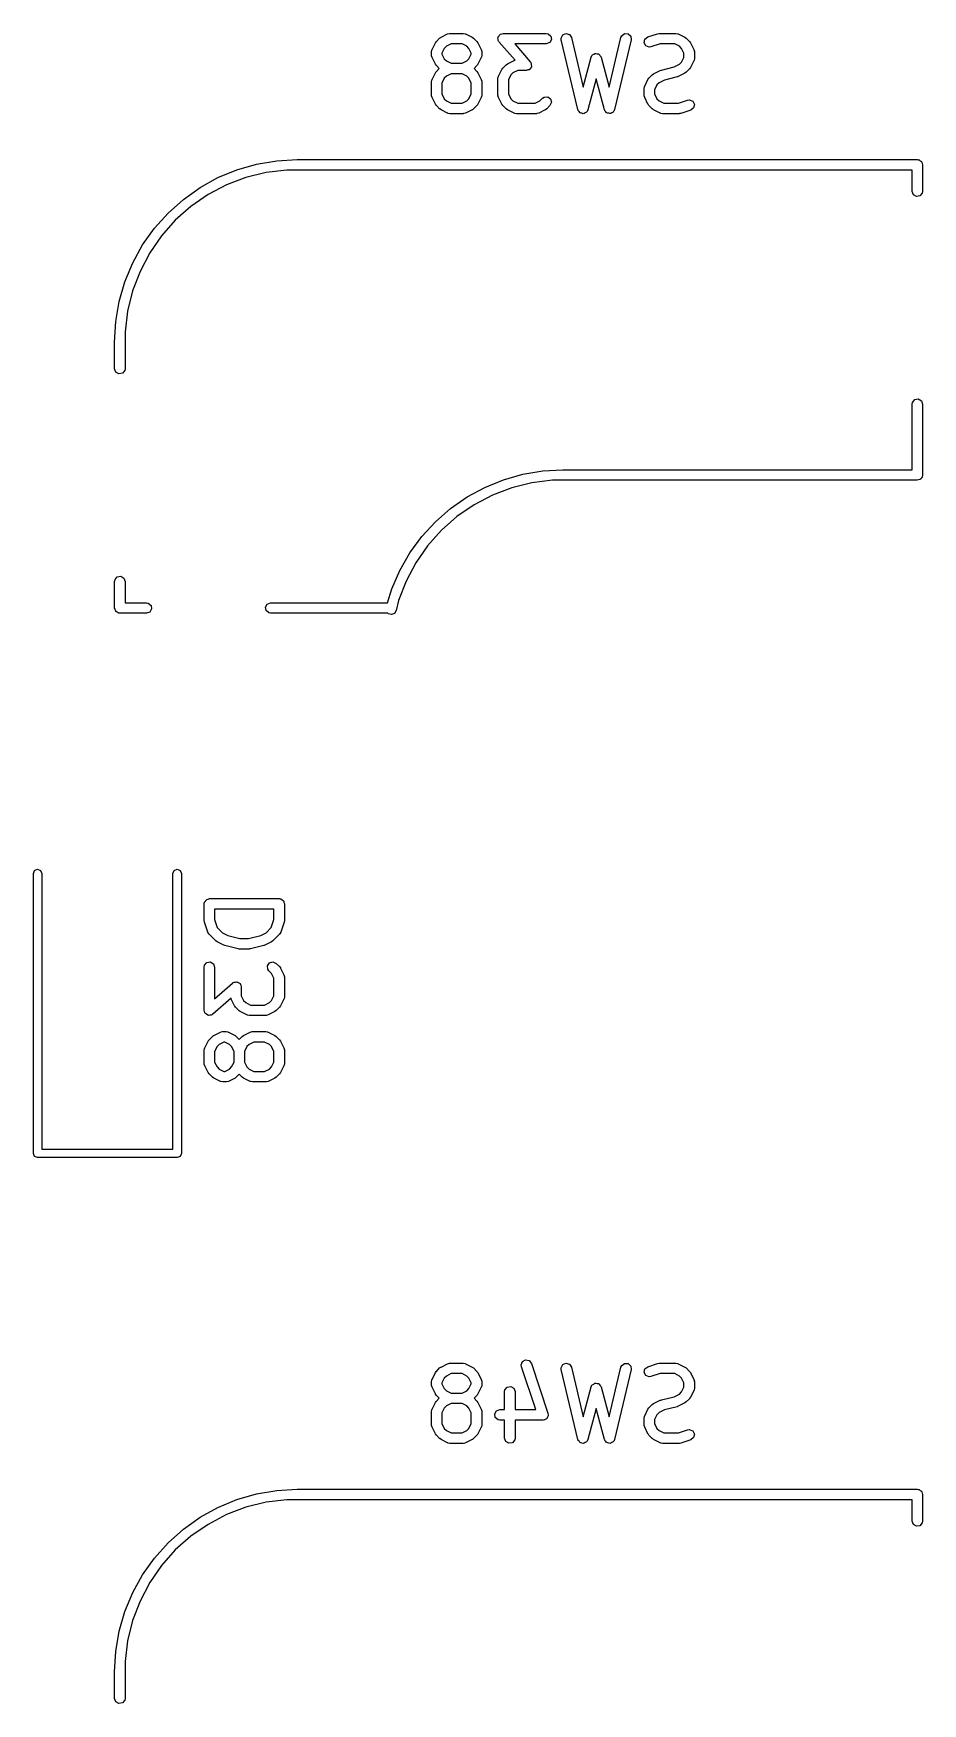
# Model space of a CAD drawing. Extents: x 32 to 254, y -135 to -26.
# Drawn here: x 184.1 to 196.84, y -106.73 to -82.81 of the extents above; entities that cross this region are included whole.
import ezdxf

# ---------------------------------------------------------------- set-up
doc = ezdxf.new("R2010")
doc.units = 0
doc.layers.add('BLACK', color=7, linetype='CONTINUOUS')

msp = doc.modelspace()

# ---------------------------------------------------------------- linework, layer by layer
at = {"layer": 'BLACK', "linetype": 'CONTINUOUS'}
for p, q in [((189.811, -83.0396), (189.859, -82.9443)), ((189.859, -82.9443), (189.872, -82.9263)), ((189.872, -82.9263), (189.873, -82.9248)), ((189.873, -82.9248), (189.92, -82.8772)), ((189.92, -82.8772), (189.939, -82.8643)), ((189.939, -82.8643), (189.94, -82.8632)), ((189.94, -82.8632), (190.035, -82.8155)), ((189.987, -83.0223), (189.953, -83.0908)), ((190.018, -82.9919), (189.987, -83.0223)), ((190.086, -82.9576), (190.018, -82.9919)), ((190.035, -82.8155), (190.06, -82.8081)), ((190.06, -82.8081), (190.064, -82.8092)), ((190.064, -82.8092), (190.068, -82.8076)), ((190.068, -82.8076), (190.259, -82.8076)), ((190.241, -82.9576), (190.086, -82.9576)), ((190.31, -82.9919), (190.241, -82.9576)), ((190.259, -82.8076), (190.285, -82.8121)), ((190.285, -82.8121), (190.288, -82.815)), ((190.288, -82.815), (190.292, -82.8155)), ((190.292, -82.8155), (190.388, -82.8632)), ((190.34, -83.0223), (190.31, -82.9919)), ((190.374, -83.0908), (190.34, -83.0223)), ((190.388, -82.8632), (190.406, -82.8765)), ((190.406, -82.8765), (190.407, -82.8772)), ((190.407, -82.8772), (190.455, -82.9248)), ((190.455, -82.9248), (190.468, -82.9432)), ((190.468, -82.9432), (190.469, -82.9443)), ((190.469, -82.9443), (190.516, -83.0396)), ((190.756, -82.8696), (190.759, -82.8644)), ((190.76, -82.8895), (190.756, -82.8696)), ((190.759, -82.8584), (190.772, -82.8427)), ((190.759, -82.8644), (190.759, -82.8584)), ((190.76, -82.9097), (190.76, -82.8895)), ((190.765, -82.9171), (190.76, -82.9097)), ((190.765, -82.9201), (190.765, -82.9171)), ((190.768, -82.9224), (190.765, -82.9201)), ((190.774, -82.932), (190.768, -82.9224)), ((190.772, -82.8427), (190.782, -82.8252)), ((191.002, -83.1922), (190.774, -82.932)), ((190.782, -82.8252), (190.788, -82.8231)), ((190.788, -82.8231), (190.792, -82.8185)), ((190.792, -82.8185), (190.811, -82.8145)), ((190.811, -82.8145), (190.83, -82.8076)), ((190.83, -82.8076), (191.449, -82.8076)), ((191.449, -82.9576), (190.996, -82.9576)), ((190.996, -82.9576), (191.22, -83.2142)), ((191.449, -82.8076), (191.475, -82.8121)), ((191.498, -82.9401), (191.449, -82.9576)), ((191.475, -82.8121), (191.514, -82.8451)), ((191.523, -82.8956), (191.498, -82.9401)), ((191.514, -82.8451), (191.523, -82.8956)), ((191.661, -82.874), (191.684, -82.8281)), ((191.662, -82.9), (191.661, -82.874)), ((191.9, -83.9), (191.662, -82.9)), ((191.684, -82.8281), (191.731, -82.8077)), ((191.731, -82.8077), (191.78, -82.8224)), ((191.78, -82.8224), (191.808, -82.8652)), ((191.808, -82.8652), (191.977, -83.5761)), ((192.35, -83.5761), (192.519, -82.8652)), ((192.665, -82.9), (192.427, -83.9)), ((192.519, -82.8652), (192.53, -82.8413)), ((192.53, -82.8413), (192.571, -82.8107)), ((192.571, -82.8107), (192.622, -82.8138)), ((192.622, -82.8138), (192.659, -82.849)), ((192.659, -82.849), (192.665, -82.9)), ((192.851, -82.9412), (192.862, -82.891)), ((192.876, -82.9864), (192.851, -82.9412)), ((192.862, -82.891), (192.902, -82.8591)), ((192.924, -83.0052), (192.876, -82.9864)), ((192.902, -82.8591), (193.045, -82.8115)), ((192.949, -83.0014), (192.924, -83.0052)), ((193.081, -82.9576), (192.949, -83.0014)), ((193.045, -82.8115), (193.067, -82.8082)), ((193.067, -82.8082), (193.068, -82.8076)), ((193.068, -82.8076), (193.307, -82.8076)), ((193.289, -82.9576), (193.081, -82.9576)), ((193.357, -82.9919), (193.289, -82.9576)), ((193.307, -82.8076), (193.332, -82.8121)), ((193.332, -82.8121), (193.336, -82.815)), ((193.336, -82.815), (193.34, -82.8155)), ((193.34, -82.8155), (193.435, -82.8632)), ((193.388, -83.0223), (193.357, -82.9919)), ((193.422, -83.0908), (193.388, -83.0223)), ((193.435, -82.8632), (193.453, -82.8765)), ((193.453, -82.8765), (193.455, -82.8772)), ((193.455, -82.8772), (193.502, -82.9248)), ((193.502, -82.9248), (193.515, -82.9432)), ((193.515, -82.9432), (193.516, -82.9443)), ((193.516, -82.9443), (193.564, -83.0396)), ((189.803, -83.0731), (189.807, -83.0474)), ((189.803, -83.1207), (189.803, -83.0731)), ((189.805, -83.1249), (189.803, -83.1207)), ((189.803, -83.1293), (189.805, -83.1249)), ((189.811, -83.1543), (189.803, -83.1293)), ((189.807, -83.0474), (189.81, -83.044)), ((189.81, -83.044), (189.811, -83.0396)), ((189.859, -83.2495), (189.811, -83.1543)), ((189.86, -83.2506), (189.859, -83.2495)), ((189.873, -83.269), (189.86, -83.2506)), ((189.953, -83.0908), (189.953, -83.103)), ((189.953, -83.103), (189.987, -83.1715)), ((189.987, -83.1715), (190.018, -83.2019)), ((190.018, -83.2019), (190.086, -83.2362)), ((190.086, -83.2362), (190.241, -83.2362)), ((190.241, -83.2362), (190.31, -83.2019)), ((190.31, -83.2019), (190.34, -83.1715)), ((190.34, -83.1715), (190.374, -83.103)), ((190.374, -83.103), (190.374, -83.0908)), ((190.469, -83.2495), (190.456, -83.2675)), ((190.516, -83.1543), (190.469, -83.2495)), ((190.516, -83.0396), (190.524, -83.0645)), ((190.517, -83.1498), (190.516, -83.1543)), ((190.52, -83.1464), (190.517, -83.1498)), ((190.524, -83.1207), (190.52, -83.1464)), ((190.524, -83.0645), (190.523, -83.0689)), ((190.523, -83.0689), (190.524, -83.0731)), ((190.524, -83.0731), (190.524, -83.1207)), ((190.825, -83.3058), (190.873, -83.2582)), ((190.873, -83.2582), (190.891, -83.2453)), ((190.891, -83.2453), (190.892, -83.2441)), ((190.892, -83.2441), (190.987, -83.1965)), ((190.987, -83.1965), (191.002, -83.1922)), ((191.22, -83.2142), (191.226, -83.2238)), ((191.226, -83.2238), (191.229, -83.2261)), ((191.229, -83.2261), (191.229, -83.2291)), ((191.229, -83.2291), (191.234, -83.2365)), ((191.234, -83.2365), (191.234, -83.2567)), ((191.234, -83.2567), (191.238, -83.2766)), ((191.977, -83.5761), (192.091, -83.149)), ((192.091, -83.149), (192.102, -83.1254)), ((192.102, -83.1254), (192.108, -83.1214)), ((192.108, -83.1214), (192.111, -83.1152)), ((192.111, -83.1152), (192.128, -83.1071)), ((192.128, -83.1071), (192.144, -83.0959)), ((192.144, -83.0959), (192.151, -83.0965)), ((192.151, -83.0965), (192.157, -83.0936)), ((192.157, -83.0936), (192.176, -83.0987)), ((192.176, -83.0987), (192.195, -83.1003)), ((192.195, -83.1003), (192.2, -83.1052)), ((192.2, -83.1052), (192.207, -83.1069)), ((192.207, -83.1069), (192.218, -83.1228)), ((192.218, -83.1228), (192.232, -83.1366)), ((192.232, -83.1366), (192.232, -83.1434)), ((192.232, -83.1434), (192.236, -83.149)), ((192.236, -83.149), (192.35, -83.5761)), ((193.28, -83.288), (193.357, -83.2496)), ((193.357, -83.2496), (193.388, -83.2191)), ((193.388, -83.2191), (193.422, -83.1506)), ((193.422, -83.1506), (193.422, -83.0908)), ((193.564, -83.2019), (193.516, -83.2971)), ((193.564, -83.0396), (193.572, -83.0645)), ((193.565, -83.1974), (193.564, -83.2019)), ((193.567, -83.194), (193.565, -83.1974)), ((193.572, -83.1683), (193.567, -83.194)), ((193.572, -83.0645), (193.57, -83.0689)), ((193.57, -83.0689), (193.572, -83.0731)), ((193.572, -83.0731), (193.572, -83.1683)), ((189.803, -83.5017), (189.807, -83.476)), ((189.803, -83.6921), (189.803, -83.5017)), ((189.807, -83.476), (189.81, -83.4726)), ((189.81, -83.4726), (189.811, -83.4681)), ((189.811, -83.4681), (189.859, -83.3729)), ((189.859, -83.3729), (189.872, -83.3549)), ((189.872, -83.3549), (189.873, -83.3534)), ((189.915, -83.3112), (189.873, -83.269)), ((189.873, -83.3534), (189.915, -83.3112)), ((189.987, -83.4509), (189.953, -83.5194)), ((190.018, -83.4204), (189.987, -83.4509)), ((190.086, -83.3862), (190.018, -83.4204)), ((190.241, -83.3862), (190.086, -83.3862)), ((190.31, -83.4204), (190.241, -83.3862)), ((190.34, -83.4509), (190.31, -83.4204)), ((190.374, -83.5194), (190.34, -83.4509)), ((190.455, -83.269), (190.413, -83.3112)), ((190.413, -83.3112), (190.455, -83.3534)), ((190.456, -83.2675), (190.455, -83.269)), ((190.455, -83.3534), (190.468, -83.3718)), ((190.468, -83.3718), (190.469, -83.3729)), ((190.469, -83.3729), (190.516, -83.4681)), ((190.516, -83.4681), (190.524, -83.4931)), ((190.524, -83.4931), (190.523, -83.4975)), ((190.523, -83.4975), (190.524, -83.5017)), ((190.524, -83.5017), (190.524, -83.6921)), ((190.755, -83.454), (190.76, -83.4284)), ((190.755, -83.6921), (190.755, -83.454)), ((190.76, -83.4284), (190.763, -83.425)), ((190.763, -83.4205), (190.811, -83.3253)), ((190.763, -83.425), (190.763, -83.4205)), ((190.811, -83.3253), (190.824, -83.3073)), ((190.824, -83.3073), (190.825, -83.3058)), ((190.94, -83.4032), (190.905, -83.4718)), ((190.905, -83.4718), (190.905, -83.6744)), ((190.97, -83.3728), (190.94, -83.4032)), ((191.039, -83.3386), (190.97, -83.3728)), ((191.164, -83.3386), (191.039, -83.3386)), ((191.183, -83.3317), (191.164, -83.3386)), ((191.203, -83.3277), (191.183, -83.3317)), ((191.206, -83.3231), (191.203, -83.3277)), ((191.212, -83.321), (191.206, -83.3231)), ((191.222, -83.3035), (191.212, -83.321)), ((191.235, -83.2878), (191.222, -83.3035)), ((191.238, -83.2766), (191.235, -83.2818)), ((191.235, -83.2818), (191.235, -83.2878)), ((192.164, -83.4594), (192.046, -83.9019)), ((192.282, -83.9019), (192.164, -83.4594)), ((192.859, -83.5634), (192.906, -83.4681)), ((192.906, -83.4681), (192.919, -83.4501)), ((192.919, -83.4501), (192.92, -83.4486)), ((192.92, -83.4486), (192.968, -83.401)), ((192.968, -83.401), (192.986, -83.3882)), ((192.986, -83.3882), (192.987, -83.387)), ((192.987, -83.387), (193.083, -83.3393)), ((193.142, -83.4772), (193.065, -83.5157)), ((193.083, -83.3393), (193.095, -83.3357)), ((193.095, -83.3357), (193.098, -83.3337)), ((193.098, -83.3337), (193.28, -83.288)), ((193.325, -83.4316), (193.142, -83.4772)), ((193.328, -83.4296), (193.325, -83.4316)), ((193.34, -83.4259), (193.328, -83.4296)), ((193.435, -83.3783), (193.34, -83.4259)), ((193.436, -83.3771), (193.435, -83.3783)), ((193.455, -83.3642), (193.436, -83.3771)), ((193.502, -83.3166), (193.455, -83.3642)), ((193.503, -83.3151), (193.502, -83.3166)), ((193.516, -83.2971), (193.503, -83.3151)), ((189.805, -83.6964), (189.803, -83.6921)), ((189.803, -83.7007), (189.805, -83.6964)), ((189.811, -83.7257), (189.803, -83.7007)), ((189.859, -83.8209), (189.811, -83.7257)), ((189.953, -83.5194), (189.953, -83.6744)), ((189.953, -83.6744), (189.987, -83.743)), ((189.987, -83.743), (190.018, -83.7734)), ((190.31, -83.7734), (190.34, -83.743)), ((190.34, -83.743), (190.374, -83.6744)), ((190.374, -83.6744), (190.374, -83.5194)), ((190.516, -83.7257), (190.469, -83.8209)), ((190.517, -83.7212), (190.516, -83.7257)), ((190.52, -83.7178), (190.517, -83.7212)), ((190.524, -83.6921), (190.52, -83.7178)), ((190.757, -83.6964), (190.755, -83.6921)), ((190.756, -83.7007), (190.757, -83.6964)), ((190.763, -83.7257), (190.756, -83.7007)), ((190.811, -83.8209), (190.763, -83.7257)), ((190.905, -83.6744), (190.94, -83.743)), ((190.94, -83.743), (190.97, -83.7734)), ((191.357, -83.7734), (191.396, -83.7343)), ((191.396, -83.7343), (191.418, -83.7194)), ((191.418, -83.7194), (191.469, -83.7149)), ((191.469, -83.7149), (191.511, -83.7444)), ((191.511, -83.7444), (191.524, -83.7939)), ((192.851, -83.5969), (192.855, -83.5713)), ((192.851, -83.6921), (192.851, -83.5969)), ((192.852, -83.6964), (192.851, -83.6921)), ((192.851, -83.7007), (192.852, -83.6964)), ((192.859, -83.7257), (192.851, -83.7007)), ((192.855, -83.5713), (192.858, -83.5678)), ((192.858, -83.5678), (192.859, -83.5634)), ((192.906, -83.8209), (192.859, -83.7257)), ((193.035, -83.5461), (193.001, -83.6146)), ((193.001, -83.6146), (193.001, -83.6744)), ((193.001, -83.6744), (193.035, -83.743)), ((193.065, -83.5157), (193.035, -83.5461)), ((193.035, -83.743), (193.065, -83.7734)), ((189.86, -83.822), (189.859, -83.8209)), ((189.873, -83.8404), (189.86, -83.822)), ((189.92, -83.888), (189.873, -83.8404)), ((189.922, -83.8887), (189.92, -83.888)), ((189.94, -83.9021), (189.922, -83.8887)), ((190.035, -83.9497), (189.94, -83.9021)), ((190.018, -83.7734), (190.086, -83.8076)), ((190.039, -83.9502), (190.035, -83.9497)), ((190.043, -83.9531), (190.039, -83.9502)), ((190.068, -83.9576), (190.043, -83.9531)), ((190.259, -83.9576), (190.068, -83.9576)), ((190.086, -83.8076), (190.241, -83.8076)), ((190.241, -83.8076), (190.31, -83.7734)), ((190.263, -83.9561), (190.259, -83.9576)), ((190.268, -83.9571), (190.263, -83.9561)), ((190.292, -83.9497), (190.268, -83.9571)), ((190.388, -83.9021), (190.292, -83.9497)), ((190.389, -83.9009), (190.388, -83.9021)), ((190.407, -83.888), (190.389, -83.9009)), ((190.455, -83.8404), (190.407, -83.888)), ((190.456, -83.8389), (190.455, -83.8404)), ((190.469, -83.8209), (190.456, -83.8389)), ((190.812, -83.822), (190.811, -83.8209)), ((190.825, -83.8404), (190.812, -83.822)), ((190.873, -83.888), (190.825, -83.8404)), ((190.874, -83.8887), (190.873, -83.888)), ((190.892, -83.9021), (190.874, -83.8887)), ((190.987, -83.9497), (190.892, -83.9021)), ((190.97, -83.7734), (191.039, -83.8076)), ((190.992, -83.9502), (190.987, -83.9497)), ((190.995, -83.9531), (190.992, -83.9502)), ((191.021, -83.9576), (190.995, -83.9531)), ((191.307, -83.9576), (191.021, -83.9576)), ((191.039, -83.8076), (191.289, -83.8076)), ((191.289, -83.8076), (191.357, -83.7734)), ((191.311, -83.9561), (191.307, -83.9576)), ((191.315, -83.9571), (191.311, -83.9561)), ((191.34, -83.9497), (191.315, -83.9571)), ((191.435, -83.9021), (191.34, -83.9497)), ((191.436, -83.9009), (191.435, -83.9021)), ((191.455, -83.888), (191.436, -83.9009)), ((191.502, -83.8404), (191.455, -83.888)), ((191.524, -83.7939), (191.502, -83.8404)), ((191.905, -83.9066), (191.9, -83.9)), ((191.905, -83.9144), (191.905, -83.9066)), ((191.918, -83.9274), (191.905, -83.9144)), ((191.928, -83.9428), (191.918, -83.9274)), ((191.936, -83.9451), (191.928, -83.9428)), ((191.942, -83.9506), (191.936, -83.9451)), ((191.96, -83.9522), (191.942, -83.9506)), ((191.978, -83.9575), (191.96, -83.9522)), ((191.985, -83.9544), (191.978, -83.9575)), ((191.993, -83.955), (191.985, -83.9544)), ((192.008, -83.9444), (191.993, -83.955)), ((192.025, -83.9371), (192.008, -83.9444)), ((192.028, -83.9301), (192.025, -83.9371)), ((192.035, -83.9256), (192.028, -83.9301)), ((192.046, -83.9019), (192.035, -83.9256)), ((192.286, -83.9084), (192.282, -83.9019)), ((192.287, -83.9162), (192.286, -83.9084)), ((192.301, -83.9289), (192.287, -83.9162)), ((192.311, -83.944), (192.301, -83.9289)), ((192.319, -83.946), (192.311, -83.944)), ((192.324, -83.9515), (192.319, -83.946)), ((192.343, -83.9525), (192.324, -83.9515)), ((192.361, -83.9573), (192.343, -83.9525)), ((192.368, -83.954), (192.361, -83.9573)), ((192.376, -83.9545), (192.368, -83.954)), ((192.39, -83.9435), (192.376, -83.9545)), ((192.407, -83.9357), (192.39, -83.9435)), ((192.41, -83.9286), (192.407, -83.9357)), ((192.417, -83.9239), (192.41, -83.9286)), ((192.427, -83.9), (192.417, -83.9239)), ((192.907, -83.822), (192.906, -83.8209)), ((192.92, -83.8404), (192.907, -83.822)), ((192.968, -83.888), (192.92, -83.8404)), ((192.969, -83.8887), (192.968, -83.888)), ((192.987, -83.9021), (192.969, -83.8887)), ((193.083, -83.9497), (192.987, -83.9021)), ((193.065, -83.7734), (193.134, -83.8076)), ((193.087, -83.9502), (193.083, -83.9497)), ((193.09, -83.9531), (193.087, -83.9502)), ((193.116, -83.9576), (193.09, -83.9531)), ((193.354, -83.9576), (193.116, -83.9576)), ((193.134, -83.8076), (193.342, -83.8076)), ((193.342, -83.8076), (193.473, -83.7638)), ((193.356, -83.9571), (193.354, -83.9576)), ((193.378, -83.9538), (193.356, -83.9571)), ((193.521, -83.9062), (193.378, -83.9538)), ((193.473, -83.7638), (193.499, -83.76)), ((193.499, -83.76), (193.547, -83.7789)), ((193.561, -83.8743), (193.521, -83.9062)), ((193.547, -83.7789), (193.571, -83.824)), ((193.571, -83.824), (193.561, -83.8743)), ((187.014, -84.7617), (187.296, -84.6806)), ((187.296, -84.6806), (187.585, -84.6314)), ((187.585, -84.6314), (187.877, -84.615)), ((187.877, -84.615), (196.767, -84.615)), ((196.767, -84.615), (196.777, -84.6167)), ((196.777, -84.6167), (196.781, -84.6161)), ((196.781, -84.6161), (196.783, -84.6178)), ((196.783, -84.6178), (196.793, -84.6195)), ((196.793, -84.6195), (196.808, -84.632)), ((196.808, -84.632), (196.825, -84.6418)), ((196.825, -84.6418), (196.827, -84.6481)), ((196.827, -84.6481), (196.832, -84.6525)), ((196.832, -84.6525), (196.836, -84.6717)), ((196.836, -84.6717), (196.843, -84.69)), ((196.843, -84.69), (196.843, -85.071)), ((186.486, -85.0158), (186.743, -84.874)), ((186.743, -84.874), (187.014, -84.7617)), ((187.143, -84.8723), (186.864, -84.9781)), ((187.432, -84.8009), (187.143, -84.8723)), ((187.728, -84.765), (187.432, -84.8009)), ((187.877, -84.765), (187.728, -84.765)), ((196.692, -84.765), (187.877, -84.765)), ((196.692, -85.071), (196.692, -84.765)), ((186.247, -85.1855), (186.486, -85.0158)), ((186.6, -85.1166), (186.355, -85.286)), ((186.864, -84.9781), (186.6, -85.1166)), ((196.71, -85.1192), (196.692, -85.071)), ((196.754, -85.1449), (196.71, -85.1192)), ((196.805, -85.136), (196.754, -85.1449)), ((196.838, -85.0967), (196.805, -85.136)), ((196.843, -85.071), (196.838, -85.0967)), ((185.833, -85.5996), (186.028, -85.3809)), ((186.028, -85.3809), (186.247, -85.1855)), ((186.355, -85.286), (186.131, -85.4838)), ((185.663, -85.8387), (185.833, -85.5996)), ((186.131, -85.4838), (185.934, -85.707)), ((185.521, -86.0954), (185.663, -85.8387)), ((185.934, -85.707), (185.764, -85.9524)), ((185.409, -86.3663), (185.521, -86.0954)), ((185.764, -85.9524), (185.626, -86.2165)), ((185.328, -86.6481), (185.409, -86.3663)), ((185.626, -86.2165), (185.52, -86.4953)), ((185.52, -86.4953), (185.448, -86.7849)), ((185.279, -86.9372), (185.328, -86.6481)), ((185.448, -86.7849), (185.412, -87.0809)), ((185.262, -87.23), (185.279, -86.9372)), ((185.412, -87.0809), (185.412, -87.23)), ((185.262, -87.611), (185.262, -87.23)), ((185.262, -87.23), (185.262, -87.23)), ((185.412, -87.23), (185.412, -87.611)), ((185.28, -87.6592), (185.262, -87.611)), ((185.324, -87.6849), (185.28, -87.6592)), ((185.375, -87.676), (185.324, -87.6849)), ((185.408, -87.6367), (185.375, -87.676)), ((185.412, -87.611), (185.408, -87.6367)), ((196.73, -88.054), (196.781, -88.0451)), ((196.781, -88.0451), (196.825, -88.0708)), ((196.692, -88.119), (196.697, -88.0933)), ((196.692, -89.06), (196.692, -88.119)), ((196.697, -88.0933), (196.73, -88.054)), ((196.825, -88.0708), (196.843, -88.119)), ((196.843, -88.119), (196.843, -89.135)), ((190.569, -89.3112), (190.837, -89.2023)), ((190.837, -89.2023), (191.114, -89.1236)), ((191.243, -89.2457), (190.955, -89.3168)), ((191.114, -89.1236), (191.399, -89.0759)), ((191.539, -89.21), (191.243, -89.2457)), ((191.399, -89.0759), (191.687, -89.06)), ((191.688, -89.21), (191.539, -89.21)), ((191.687, -89.06), (191.688, -89.06)), ((191.688, -89.06), (196.692, -89.06)), ((196.767, -89.21), (191.688, -89.21)), ((191.688, -89.21), (191.688, -89.21)), ((196.786, -89.2033), (196.767, -89.21)), ((196.805, -89.2), (196.786, -89.2033)), ((196.809, -89.1948), (196.805, -89.2)), ((196.816, -89.1925), (196.809, -89.1948)), ((196.825, -89.1756), (196.816, -89.1925)), ((196.838, -89.1607), (196.825, -89.1756)), ((196.84, -89.1509), (196.838, -89.1607)), ((196.841, -89.148), (196.84, -89.1509)), ((196.843, -89.135), (196.841, -89.1447)), ((196.841, -89.1447), (196.841, -89.148)), ((190.078, -89.6138), (190.315, -89.449)), ((190.315, -89.449), (190.569, -89.3112)), ((190.676, -89.422), (190.413, -89.5599)), ((190.955, -89.3168), (190.676, -89.422)), ((189.861, -89.8039), (190.078, -89.6138)), ((190.413, -89.5599), (190.168, -89.7285)), ((189.666, -90.0167), (189.861, -89.8039)), ((189.945, -89.9254), (189.747, -90.1476)), ((190.168, -89.7285), (189.945, -89.9254)), ((189.495, -90.2497), (189.666, -90.0167)), ((189.747, -90.1476), (189.577, -90.392)), ((189.351, -90.5002), (189.495, -90.2497)), ((189.577, -90.392), (189.438, -90.655)), ((185.262, -90.659), (185.267, -90.6333)), ((185.262, -91.04), (185.262, -90.659)), ((185.267, -90.6333), (185.3, -90.594)), ((185.3, -90.594), (185.351, -90.5851)), ((185.351, -90.5851), (185.395, -90.6108)), ((185.395, -90.6108), (185.412, -90.659)), ((185.412, -90.659), (185.412, -90.965)), ((189.236, -90.7649), (189.351, -90.5002)), ((189.438, -90.655), (189.332, -90.9329)), ((189.174, -90.965), (189.236, -90.7649)), ((185.269, -91.0583), (185.262, -91.04)), ((185.273, -91.0775), (185.269, -91.0583)), ((185.278, -91.0819), (185.273, -91.0775)), ((185.28, -91.0882), (185.278, -91.0819)), ((185.297, -91.098), (185.28, -91.0882)), ((185.312, -91.1105), (185.297, -91.098)), ((185.322, -91.1122), (185.312, -91.1105)), ((185.324, -91.1139), (185.322, -91.1122)), ((185.328, -91.1133), (185.324, -91.1139)), ((185.338, -91.115), (185.328, -91.1133)), ((185.718, -91.115), (185.338, -91.115)), ((185.412, -90.965), (185.718, -90.965)), ((185.718, -90.965), (185.744, -90.9695)), ((185.767, -91.0975), (185.718, -91.115)), ((185.744, -90.9695), (185.783, -91.0025)), ((185.792, -91.053), (185.767, -91.0975)), ((185.783, -91.0025), (185.792, -91.053)), ((187.423, -91.027), (187.448, -90.9825)), ((187.432, -91.0775), (187.423, -91.027)), ((187.471, -91.1105), (187.432, -91.0775)), ((187.448, -90.9825), (187.496, -90.965)), ((187.496, -91.115), (187.471, -91.1105)), ((187.496, -90.965), (189.174, -90.965)), ((189.177, -91.115), (187.496, -91.115)), ((189.184, -91.1225), (189.177, -91.115)), ((189.229, -91.1338), (189.184, -91.1225)), ((189.272, -91.1164), (189.229, -91.1338)), ((189.296, -91.0771), (189.272, -91.1164)), ((189.332, -90.9329), (189.296, -91.0771)), ((189.296, -91.0771), (189.296, -91.0771)), ((184.097, -94.8425), (184.115, -94.8001)), ((184.097, -98.8525), (184.097, -94.8425)), ((184.115, -94.8001), (184.157, -94.7825)), ((184.157, -94.7825), (184.2, -94.8001)), ((184.2, -94.8001), (184.218, -94.8425)), ((184.218, -94.8425), (184.218, -98.7925)), ((186.097, -94.8425), (186.115, -94.8001)), ((186.097, -98.7925), (186.097, -94.8425)), ((186.115, -94.8001), (186.157, -94.7825)), ((186.157, -94.7825), (186.2, -94.8001)), ((186.2, -94.8001), (186.218, -94.8425)), ((186.218, -94.8425), (186.218, -98.8525)), ((186.562, -95.2376), (186.572, -95.2208)), ((186.572, -95.2208), (186.578, -95.2184)), ((186.578, -95.2184), (186.583, -95.2133)), ((186.583, -95.2133), (186.602, -95.2099)), ((186.602, -95.2099), (186.62, -95.2032)), ((186.62, -95.2032), (187.62, -95.2032)), ((187.62, -95.2032), (187.63, -95.2049)), ((187.63, -95.2049), (187.633, -95.2044)), ((187.633, -95.2044), (187.636, -95.206)), ((187.636, -95.206), (187.646, -95.2077)), ((187.646, -95.2077), (187.661, -95.2203)), ((187.661, -95.2203), (187.678, -95.23)), ((187.678, -95.23), (187.68, -95.2364)), ((186.545, -95.2782), (186.547, -95.2685)), ((186.545, -95.5163), (186.545, -95.2782)), ((186.546, -95.2652), (186.548, -95.2623)), ((186.547, -95.2685), (186.546, -95.2652)), ((186.548, -95.2623), (186.55, -95.2526)), ((186.55, -95.2526), (186.562, -95.2376)), ((187.545, -95.3532), (186.695, -95.3532)), ((186.695, -95.3532), (186.695, -95.5041)), ((187.545, -95.5041), (187.545, -95.3532)), ((187.68, -95.2364), (187.685, -95.2407)), ((187.685, -95.2407), (187.688, -95.2599)), ((187.688, -95.2599), (187.695, -95.2782)), ((187.695, -95.2782), (187.695, -95.5163)), ((186.546, -95.5178), (186.545, -95.5163)), ((186.549, -95.54), (186.546, -95.5178)), ((186.597, -95.6829), (186.549, -95.54)), ((186.599, -95.6864), (186.597, -95.6829)), ((186.6, -95.6909), (186.599, -95.6864)), ((186.615, -95.7122), (186.6, -95.6909)), ((186.695, -95.5041), (186.733, -95.6187)), ((186.733, -95.6187), (186.807, -95.6928)), ((186.807, -95.6928), (186.884, -95.7313)), ((187.356, -95.7313), (187.433, -95.6928)), ((187.433, -95.6928), (187.507, -95.6187)), ((187.507, -95.6187), (187.545, -95.5041)), ((187.627, -95.7081), (187.626, -95.7122)), ((187.631, -95.7058), (187.627, -95.7081)), ((187.644, -95.6829), (187.631, -95.7058)), ((187.691, -95.54), (187.644, -95.6829)), ((187.695, -95.5163), (187.691, -95.5384)), ((187.691, -95.5384), (187.691, -95.54)), ((186.71, -95.8074), (186.615, -95.7122)), ((186.711, -95.8081), (186.71, -95.8074)), ((186.729, -95.8215), (186.711, -95.8081)), ((186.825, -95.8691), (186.729, -95.8215)), ((186.828, -95.8695), (186.825, -95.8691)), ((186.84, -95.8748), (186.828, -95.8695)), ((187.03, -95.9224), (186.84, -95.8748)), ((186.884, -95.7313), (187.058, -95.7746)), ((187.034, -95.922), (187.03, -95.9224)), ((187.049, -95.9246), (187.034, -95.922)), ((187.192, -95.9246), (187.049, -95.9246)), ((187.058, -95.7746), (187.182, -95.7746)), ((187.182, -95.7746), (187.356, -95.7313)), ((187.195, -95.9235), (187.192, -95.9246)), ((187.21, -95.9224), (187.195, -95.9235)), ((187.4, -95.8748), (187.21, -95.9224)), ((187.403, -95.8728), (187.4, -95.8748)), ((187.416, -95.8691), (187.403, -95.8728)), ((187.511, -95.8215), (187.416, -95.8691)), ((187.512, -95.8203), (187.511, -95.8215)), ((187.53, -95.8074), (187.512, -95.8203)), ((187.626, -95.7122), (187.53, -95.8074)), ((186.545, -96.183), (186.55, -96.1573)), ((186.545, -96.802), (186.545, -96.183)), ((186.55, -96.1573), (186.583, -96.118)), ((186.583, -96.118), (186.633, -96.1091)), ((186.633, -96.1091), (186.678, -96.1348)), ((186.678, -96.1348), (186.695, -96.183)), ((186.695, -96.183), (186.695, -96.6367)), ((187.452, -96.1636), (187.482, -96.1215)), ((187.457, -96.2147), (187.452, -96.1636)), ((187.482, -96.1215), (187.531, -96.1083)), ((187.531, -96.1083), (187.578, -96.1299)), ((187.578, -96.1299), (187.626, -96.1776)), ((187.626, -96.1776), (187.638, -96.1959)), ((186.695, -96.6367), (186.952, -96.4122)), ((186.952, -96.4122), (186.961, -96.4064)), ((186.961, -96.4064), (186.964, -96.4037)), ((186.964, -96.4037), (186.967, -96.4032)), ((186.967, -96.4032), (186.974, -96.3988)), ((186.974, -96.3988), (186.994, -96.3983)), ((186.994, -96.3983), (187.014, -96.3948)), ((187.014, -96.3948), (187.019, -96.3978)), ((187.019, -96.3978), (187.025, -96.3977)), ((187.025, -96.3977), (187.041, -96.4104)), ((187.041, -96.4104), (187.059, -96.4205)), ((187.059, -96.4205), (187.061, -96.4261)), ((187.061, -96.4261), (187.065, -96.4299)), ((187.472, -96.236), (187.457, -96.2147)), ((187.511, -96.275), (187.472, -96.236)), ((187.545, -96.3435), (187.511, -96.275)), ((187.545, -96.5938), (187.545, -96.3435)), ((187.638, -96.1959), (187.64, -96.1971)), ((187.64, -96.1971), (187.687, -96.2923)), ((187.687, -96.2923), (187.695, -96.3173)), ((187.695, -96.3173), (187.694, -96.3216)), ((187.694, -96.3216), (187.695, -96.3258)), ((187.695, -96.3258), (187.695, -96.6115)), ((186.93, -96.6308), (186.67, -96.8585)), ((186.934, -96.6451), (186.93, -96.6308)), ((186.982, -96.7403), (186.934, -96.6451)), ((187.065, -96.4299), (187.069, -96.4497)), ((187.069, -96.4497), (187.076, -96.4687)), ((187.076, -96.4687), (187.076, -96.5938)), ((187.076, -96.5938), (187.11, -96.6624)), ((187.11, -96.6624), (187.141, -96.6928)), ((187.48, -96.6928), (187.511, -96.6624)), ((187.511, -96.6624), (187.545, -96.5938)), ((187.687, -96.6451), (187.64, -96.7403)), ((187.688, -96.6406), (187.687, -96.6451)), ((187.691, -96.6372), (187.688, -96.6406)), ((187.695, -96.6115), (187.691, -96.6372)), ((186.552, -96.821), (186.545, -96.802)), ((186.556, -96.8409), (186.552, -96.821)), ((186.561, -96.8446), (186.556, -96.8409)), ((186.563, -96.8502), (186.561, -96.8446)), ((186.58, -96.8603), (186.563, -96.8502)), ((186.596, -96.873), (186.58, -96.8603)), ((186.602, -96.8729), (186.596, -96.873)), ((186.607, -96.8759), (186.602, -96.8729)), ((186.627, -96.8724), (186.607, -96.8759)), ((186.647, -96.872), (186.627, -96.8724)), ((186.655, -96.8675), (186.647, -96.872)), ((186.658, -96.867), (186.655, -96.8675)), ((186.66, -96.8643), (186.658, -96.867)), ((186.67, -96.8585), (186.66, -96.8643)), ((186.983, -96.7415), (186.982, -96.7403)), ((186.996, -96.7598), (186.983, -96.7415)), ((187.043, -96.8074), (186.996, -96.7598)), ((187.045, -96.8081), (187.043, -96.8074)), ((187.063, -96.8215), (187.045, -96.8081)), ((187.158, -96.8691), (187.063, -96.8215)), ((187.141, -96.6928), (187.209, -96.727)), ((187.162, -96.8696), (187.158, -96.8691)), ((187.166, -96.8725), (187.162, -96.8696)), ((187.192, -96.877), (187.166, -96.8725)), ((187.43, -96.877), (187.192, -96.877)), ((187.209, -96.727), (187.412, -96.727)), ((187.412, -96.727), (187.48, -96.6928)), ((187.434, -96.8755), (187.43, -96.877)), ((187.438, -96.8765), (187.434, -96.8755)), ((187.463, -96.8691), (187.438, -96.8765)), ((187.558, -96.8215), (187.463, -96.8691)), ((187.56, -96.8203), (187.558, -96.8215)), ((187.578, -96.8074), (187.56, -96.8203)), ((187.626, -96.7598), (187.578, -96.8074)), ((187.64, -96.7403), (187.626, -96.7583)), ((187.626, -96.7583), (187.626, -96.7598)), ((186.682, -97.1635), (186.777, -97.1159)), ((186.777, -97.1159), (186.802, -97.1085)), ((186.802, -97.1085), (186.806, -97.1095)), ((186.806, -97.1095), (186.811, -97.108)), ((186.811, -97.108), (186.858, -97.108)), ((186.858, -97.108), (186.884, -97.1125)), ((186.884, -97.1125), (186.887, -97.1154)), ((186.887, -97.1154), (186.892, -97.1159)), ((186.892, -97.1159), (186.987, -97.1635)), ((187.11, -97.1635), (187.206, -97.1159)), ((187.206, -97.1159), (187.231, -97.1085)), ((187.231, -97.1085), (187.235, -97.1095)), ((187.235, -97.1095), (187.239, -97.108)), ((187.239, -97.108), (187.43, -97.108)), ((187.43, -97.108), (187.455, -97.1125)), ((187.455, -97.1125), (187.459, -97.1154)), ((187.459, -97.1154), (187.463, -97.1159)), ((187.463, -97.1159), (187.558, -97.1635)), ((186.545, -97.3735), (186.55, -97.3478)), ((186.545, -97.5639), (186.545, -97.3735)), ((186.55, -97.3478), (186.553, -97.3444)), ((186.553, -97.3399), (186.601, -97.2447)), ((186.553, -97.3444), (186.553, -97.3399)), ((186.601, -97.2447), (186.614, -97.2267)), ((186.614, -97.2267), (186.615, -97.2252)), ((186.615, -97.2252), (186.662, -97.1776)), ((186.662, -97.1776), (186.681, -97.1647)), ((186.681, -97.1647), (186.682, -97.1635)), ((186.729, -97.3226), (186.695, -97.3912)), ((186.76, -97.2922), (186.729, -97.3226)), ((186.828, -97.258), (186.76, -97.2922)), ((186.841, -97.258), (186.828, -97.258)), ((186.909, -97.2922), (186.841, -97.258)), ((186.939, -97.3226), (186.909, -97.2922)), ((186.974, -97.3912), (186.939, -97.3226)), ((186.987, -97.1635), (187.005, -97.1769)), ((187.005, -97.1769), (187.006, -97.1776)), ((187.006, -97.1776), (187.049, -97.2198)), ((187.049, -97.2198), (187.091, -97.1776)), ((187.091, -97.1776), (187.109, -97.1647)), ((187.109, -97.1647), (187.11, -97.1635)), ((187.158, -97.3226), (187.124, -97.3912)), ((187.188, -97.2922), (187.158, -97.3226)), ((187.257, -97.258), (187.188, -97.2922)), ((187.412, -97.258), (187.257, -97.258)), ((187.48, -97.2922), (187.412, -97.258)), ((187.511, -97.3226), (187.48, -97.2922)), ((187.545, -97.3912), (187.511, -97.3226)), ((187.558, -97.1635), (187.576, -97.1769)), ((187.576, -97.1769), (187.578, -97.1776)), ((187.578, -97.1776), (187.626, -97.2252)), ((187.626, -97.2252), (187.638, -97.2435)), ((187.638, -97.2435), (187.64, -97.2447)), ((187.64, -97.2447), (187.687, -97.3399)), ((187.687, -97.3399), (187.695, -97.3649)), ((187.695, -97.3649), (187.694, -97.3692)), ((187.694, -97.3692), (187.695, -97.3735)), ((187.695, -97.3735), (187.695, -97.5639)), ((186.547, -97.5681), (186.545, -97.5639)), ((186.546, -97.5725), (186.547, -97.5681)), ((186.553, -97.5975), (186.546, -97.5725)), ((186.601, -97.6927), (186.553, -97.5975)), ((186.695, -97.3912), (186.695, -97.5462)), ((186.695, -97.5462), (186.729, -97.6147)), ((186.729, -97.6147), (186.76, -97.6451)), ((186.909, -97.6451), (186.939, -97.6147)), ((186.939, -97.6147), (186.974, -97.5462)), ((186.974, -97.5462), (186.974, -97.3912)), ((187.124, -97.3912), (187.124, -97.5462)), ((187.124, -97.5462), (187.158, -97.6147)), ((187.158, -97.6147), (187.188, -97.6451)), ((187.48, -97.6451), (187.511, -97.6147)), ((187.511, -97.6147), (187.545, -97.5462)), ((187.545, -97.5462), (187.545, -97.3912)), ((187.687, -97.5975), (187.64, -97.6927)), ((187.688, -97.593), (187.687, -97.5975)), ((187.691, -97.5896), (187.688, -97.593)), ((187.695, -97.5639), (187.691, -97.5896)), ((186.602, -97.6938), (186.601, -97.6927)), ((186.615, -97.7122), (186.602, -97.6938)), ((186.662, -97.7598), (186.615, -97.7122)), ((186.664, -97.7605), (186.662, -97.7598)), ((186.682, -97.7739), (186.664, -97.7605)), ((186.777, -97.8215), (186.682, -97.7739)), ((186.76, -97.6451), (186.828, -97.6794)), ((186.782, -97.822), (186.777, -97.8215)), ((186.785, -97.8249), (186.782, -97.822)), ((186.811, -97.8294), (186.785, -97.8249)), ((186.858, -97.8294), (186.811, -97.8294)), ((186.828, -97.6794), (186.841, -97.6794)), ((186.841, -97.6794), (186.909, -97.6451)), ((186.862, -97.8279), (186.858, -97.8294)), ((186.867, -97.8289), (186.862, -97.8279)), ((186.892, -97.8215), (186.867, -97.8289)), ((186.987, -97.7739), (186.892, -97.8215)), ((186.988, -97.7727), (186.987, -97.7739)), ((187.006, -97.7598), (186.988, -97.7727)), ((187.049, -97.7176), (187.006, -97.7598)), ((187.091, -97.7598), (187.049, -97.7176)), ((187.092, -97.7605), (187.091, -97.7598)), ((187.11, -97.7739), (187.092, -97.7605)), ((187.206, -97.8215), (187.11, -97.7739)), ((187.188, -97.6451), (187.257, -97.6794)), ((187.21, -97.822), (187.206, -97.8215)), ((187.214, -97.8249), (187.21, -97.822)), ((187.239, -97.8294), (187.214, -97.8249)), ((187.43, -97.8294), (187.239, -97.8294)), ((187.257, -97.6794), (187.412, -97.6794)), ((187.412, -97.6794), (187.48, -97.6451)), ((187.434, -97.8279), (187.43, -97.8294)), ((187.438, -97.8289), (187.434, -97.8279)), ((187.463, -97.8215), (187.438, -97.8289)), ((187.558, -97.7739), (187.463, -97.8215)), ((187.56, -97.7727), (187.558, -97.7739)), ((187.578, -97.7598), (187.56, -97.7727)), ((187.626, -97.7122), (187.578, -97.7598)), ((187.64, -97.6927), (187.626, -97.7107)), ((187.626, -97.7107), (187.626, -97.7122)), ((184.218, -98.7925), (186.097, -98.7925)), ((184.115, -98.8949), (184.097, -98.8525)), ((184.157, -98.9125), (184.115, -98.8949)), ((186.157, -98.9125), (184.157, -98.9125)), ((186.2, -98.8949), (186.157, -98.9125)), ((186.218, -98.8525), (186.2, -98.8949)), ((189.873, -101.975), (189.92, -101.927)), ((189.92, -101.927), (189.939, -101.914)), ((189.939, -101.914), (189.94, -101.913)), ((189.94, -101.913), (190.035, -101.866)), ((190.035, -101.866), (190.06, -101.858)), ((190.06, -101.858), (190.064, -101.859)), ((190.064, -101.859), (190.068, -101.858)), ((190.068, -101.858), (190.259, -101.858)), ((190.259, -101.858), (190.285, -101.862)), ((190.285, -101.862), (190.288, -101.865)), ((190.288, -101.865), (190.292, -101.866)), ((190.292, -101.866), (190.388, -101.913)), ((190.388, -101.913), (190.406, -101.927)), ((190.406, -101.927), (190.407, -101.927)), ((190.407, -101.927), (190.455, -101.975)), ((191.089, -101.883), (191.108, -101.835)), ((191.093, -101.909), (191.089, -101.883)), ((191.298, -102.524), (191.093, -101.909)), ((191.108, -101.835), (191.153, -101.811)), ((191.153, -101.811), (191.203, -101.821)), ((191.203, -101.821), (191.235, -101.861)), ((191.235, -101.861), (191.473, -102.576)), ((191.661, -101.924), (191.684, -101.878)), ((191.662, -101.95), (191.661, -101.924)), ((191.684, -101.878), (191.731, -101.858)), ((191.731, -101.858), (191.78, -101.872)), ((191.78, -101.872), (191.808, -101.915)), ((191.808, -101.915), (191.977, -102.626)), ((192.35, -102.626), (192.519, -101.915)), ((192.519, -101.915), (192.53, -101.891)), ((192.53, -101.891), (192.571, -101.861)), ((192.571, -101.861), (192.622, -101.864)), ((192.622, -101.864), (192.659, -101.899)), ((192.659, -101.899), (192.665, -101.95)), ((192.862, -101.941), (192.902, -101.909)), ((192.902, -101.909), (193.045, -101.861)), ((193.045, -101.861), (193.067, -101.858)), ((193.067, -101.858), (193.068, -101.858)), ((193.068, -101.858), (193.307, -101.858)), ((193.307, -101.858), (193.332, -101.862)), ((193.332, -101.862), (193.336, -101.865)), ((193.336, -101.865), (193.34, -101.866)), ((193.34, -101.866), (193.435, -101.913)), ((193.435, -101.913), (193.453, -101.927)), ((193.453, -101.927), (193.455, -101.927)), ((193.455, -101.927), (193.502, -101.975)), ((189.803, -102.123), (189.807, -102.097)), ((189.803, -102.171), (189.803, -102.123)), ((189.807, -102.097), (189.81, -102.094)), ((189.81, -102.094), (189.811, -102.09)), ((189.811, -102.09), (189.859, -101.994)), ((189.859, -101.994), (189.872, -101.976)), ((189.872, -101.976), (189.873, -101.975)), ((189.987, -102.072), (189.953, -102.141)), ((189.953, -102.141), (189.953, -102.153)), ((189.953, -102.153), (189.987, -102.222)), ((190.018, -102.042), (189.987, -102.072)), ((190.086, -102.008), (190.018, -102.042)), ((190.241, -102.008), (190.086, -102.008)), ((190.31, -102.042), (190.241, -102.008)), ((190.34, -102.072), (190.31, -102.042)), ((190.374, -102.141), (190.34, -102.072)), ((190.34, -102.222), (190.374, -102.153)), ((190.374, -102.153), (190.374, -102.141)), ((190.455, -101.975), (190.468, -101.993)), ((190.468, -101.993), (190.469, -101.994)), ((190.469, -101.994), (190.516, -102.09)), ((190.516, -102.09), (190.524, -102.115)), ((190.524, -102.115), (190.523, -102.119)), ((190.523, -102.119), (190.524, -102.123)), ((190.524, -102.123), (190.524, -102.171)), ((191.9, -102.95), (191.662, -101.95)), ((192.108, -102.171), (192.111, -102.165)), ((192.111, -102.165), (192.128, -102.157)), ((192.128, -102.157), (192.144, -102.146)), ((192.144, -102.146), (192.151, -102.146)), ((192.151, -102.146), (192.157, -102.144)), ((192.157, -102.144), (192.176, -102.149)), ((192.176, -102.149), (192.195, -102.15)), ((192.195, -102.15), (192.2, -102.155)), ((192.2, -102.155), (192.207, -102.157)), ((192.207, -102.157), (192.218, -102.173)), ((192.665, -101.95), (192.427, -102.95)), ((192.851, -101.991), (192.862, -101.941)), ((192.876, -102.036), (192.851, -101.991)), ((192.924, -102.055), (192.876, -102.036)), ((192.949, -102.051), (192.924, -102.055)), ((193.081, -102.008), (192.949, -102.051)), ((193.289, -102.008), (193.081, -102.008)), ((193.357, -102.042), (193.289, -102.008)), ((193.388, -102.072), (193.357, -102.042)), ((193.422, -102.141), (193.388, -102.072)), ((193.422, -102.201), (193.422, -102.141)), ((193.502, -101.975), (193.515, -101.993)), ((193.515, -101.993), (193.516, -101.994)), ((193.516, -101.994), (193.564, -102.09)), ((193.564, -102.09), (193.572, -102.115)), ((193.572, -102.115), (193.57, -102.119)), ((193.57, -102.119), (193.572, -102.123)), ((193.572, -102.123), (193.572, -102.218)), ((189.805, -102.175), (189.803, -102.171)), ((189.803, -102.179), (189.805, -102.175)), ((189.811, -102.204), (189.803, -102.179)), ((189.859, -102.299), (189.811, -102.204)), ((189.86, -102.301), (189.859, -102.299)), ((189.859, -102.423), (189.872, -102.405)), ((189.873, -102.319), (189.86, -102.301)), ((189.872, -102.405), (189.873, -102.403)), ((189.915, -102.361), (189.873, -102.319)), ((189.873, -102.403), (189.915, -102.361)), ((189.987, -102.222), (190.018, -102.252)), ((190.018, -102.252), (190.086, -102.286)), ((190.086, -102.286), (190.241, -102.286)), ((190.241, -102.286), (190.31, -102.252)), ((190.31, -102.252), (190.34, -102.222)), ((190.455, -102.319), (190.413, -102.361)), ((190.413, -102.361), (190.455, -102.403)), ((190.456, -102.318), (190.455, -102.319)), ((190.455, -102.403), (190.468, -102.422)), ((190.469, -102.299), (190.456, -102.318)), ((190.516, -102.204), (190.469, -102.299)), ((190.517, -102.2), (190.516, -102.204)), ((190.52, -102.196), (190.517, -102.2)), ((190.524, -102.171), (190.52, -102.196)), ((190.851, -102.266), (190.855, -102.24)), ((190.851, -102.524), (190.851, -102.266)), ((190.855, -102.24), (190.888, -102.201)), ((190.888, -102.201), (190.939, -102.192)), ((190.939, -102.192), (190.983, -102.218)), ((190.983, -102.218), (191.001, -102.266)), ((191.001, -102.266), (191.001, -102.524)), ((191.977, -102.626), (192.091, -102.199)), ((192.091, -102.199), (192.102, -102.175)), ((192.102, -102.175), (192.108, -102.171)), ((192.218, -102.173), (192.232, -102.187)), ((192.232, -102.187), (192.232, -102.193)), ((192.232, -102.193), (192.236, -102.199)), ((192.236, -102.199), (192.35, -102.626)), ((192.987, -102.437), (193.083, -102.389)), ((193.083, -102.389), (193.095, -102.386)), ((193.095, -102.386), (193.098, -102.384)), ((193.098, -102.384), (193.28, -102.338)), ((193.28, -102.338), (193.357, -102.3)), ((193.357, -102.3), (193.388, -102.269)), ((193.388, -102.269), (193.422, -102.201)), ((193.502, -102.367), (193.455, -102.414)), ((193.503, -102.365), (193.502, -102.367)), ((193.516, -102.347), (193.503, -102.365)), ((193.564, -102.252), (193.516, -102.347)), ((193.565, -102.247), (193.564, -102.252)), ((193.567, -102.244), (193.565, -102.247)), ((193.572, -102.218), (193.567, -102.244)), ((189.803, -102.552), (189.807, -102.526)), ((189.803, -102.742), (189.803, -102.552)), ((189.807, -102.526), (189.81, -102.523)), ((189.81, -102.523), (189.811, -102.518)), ((189.811, -102.518), (189.859, -102.423)), ((189.987, -102.501), (189.953, -102.569)), ((189.953, -102.569), (189.953, -102.724)), ((190.018, -102.47), (189.987, -102.501)), ((190.086, -102.436), (190.018, -102.47)), ((190.241, -102.436), (190.086, -102.436)), ((190.31, -102.47), (190.241, -102.436)), ((190.34, -102.501), (190.31, -102.47)), ((190.374, -102.569), (190.34, -102.501)), ((190.374, -102.724), (190.374, -102.569)), ((190.468, -102.422), (190.469, -102.423)), ((190.469, -102.423), (190.516, -102.518)), ((190.516, -102.518), (190.524, -102.543)), ((190.524, -102.543), (190.523, -102.547)), ((190.523, -102.547), (190.524, -102.552)), ((190.524, -102.552), (190.524, -102.742)), ((190.709, -102.586), (190.735, -102.542)), ((190.718, -102.637), (190.709, -102.586)), ((190.757, -102.67), (190.718, -102.637)), ((190.735, -102.542), (190.783, -102.524)), ((190.783, -102.524), (190.851, -102.524)), ((191.001, -102.524), (191.298, -102.524)), ((191.465, -102.63), (191.458, -102.649)), ((191.476, -102.612), (191.465, -102.63)), ((191.473, -102.576), (191.477, -102.601)), ((191.477, -102.601), (191.475, -102.607)), ((191.475, -102.607), (191.476, -102.612)), ((192.164, -102.509), (192.046, -102.952)), ((192.282, -102.952), (192.164, -102.509)), ((192.851, -102.647), (192.855, -102.621)), ((192.851, -102.742), (192.851, -102.647)), ((192.855, -102.621), (192.858, -102.618)), ((192.858, -102.618), (192.859, -102.613)), ((192.859, -102.613), (192.906, -102.518)), ((192.906, -102.518), (192.919, -102.5)), ((192.919, -102.5), (192.92, -102.499)), ((192.92, -102.499), (192.968, -102.451)), ((192.968, -102.451), (192.986, -102.438)), ((192.986, -102.438), (192.987, -102.437)), ((193.035, -102.596), (193.001, -102.665)), ((193.065, -102.566), (193.035, -102.596)), ((193.142, -102.527), (193.065, -102.566)), ((193.325, -102.482), (193.142, -102.527)), ((193.328, -102.48), (193.325, -102.482)), ((193.34, -102.476), (193.328, -102.48)), ((193.435, -102.428), (193.34, -102.476)), ((193.436, -102.427), (193.435, -102.428)), ((193.455, -102.414), (193.436, -102.427)), ((189.805, -102.746), (189.803, -102.742)), ((189.803, -102.751), (189.805, -102.746)), ((189.811, -102.776), (189.803, -102.751)), ((189.859, -102.871), (189.811, -102.776)), ((189.86, -102.872), (189.859, -102.871)), ((189.873, -102.89), (189.86, -102.872)), ((189.953, -102.724), (189.987, -102.793)), ((189.987, -102.793), (190.018, -102.823)), ((190.018, -102.823), (190.086, -102.858)), ((190.086, -102.858), (190.241, -102.858)), ((190.241, -102.858), (190.31, -102.823)), ((190.31, -102.823), (190.34, -102.793)), ((190.34, -102.793), (190.374, -102.724)), ((190.469, -102.871), (190.456, -102.889)), ((190.516, -102.776), (190.469, -102.871)), ((190.517, -102.771), (190.516, -102.776)), ((190.52, -102.768), (190.517, -102.771)), ((190.524, -102.742), (190.52, -102.768)), ((190.783, -102.674), (190.757, -102.67)), ((190.851, -102.674), (190.783, -102.674)), ((190.851, -102.933), (190.851, -102.674)), ((191.402, -102.674), (191.001, -102.674)), ((191.001, -102.674), (191.001, -102.933)), ((191.407, -102.672), (191.402, -102.674)), ((191.413, -102.673), (191.407, -102.672)), ((191.431, -102.664), (191.413, -102.673)), ((191.45, -102.657), (191.431, -102.664)), ((191.453, -102.652), (191.45, -102.657)), ((191.458, -102.649), (191.453, -102.652)), ((192.852, -102.746), (192.851, -102.742)), ((192.851, -102.751), (192.852, -102.746)), ((192.859, -102.776), (192.851, -102.751)), ((192.906, -102.871), (192.859, -102.776)), ((192.907, -102.872), (192.906, -102.871)), ((192.92, -102.89), (192.907, -102.872)), ((193.001, -102.665), (193.001, -102.724)), ((193.001, -102.724), (193.035, -102.793)), ((193.035, -102.793), (193.065, -102.823)), ((193.065, -102.823), (193.134, -102.858)), ((193.134, -102.858), (193.342, -102.858)), ((193.342, -102.858), (193.473, -102.814)), ((193.473, -102.814), (193.499, -102.81)), ((193.499, -102.81), (193.547, -102.829)), ((193.547, -102.829), (193.571, -102.874)), ((193.571, -102.874), (193.561, -102.924)), ((189.92, -102.938), (189.873, -102.89)), ((189.922, -102.939), (189.92, -102.938)), ((189.94, -102.952), (189.922, -102.939)), ((190.035, -103), (189.94, -102.952)), ((190.039, -103), (190.035, -103)), ((190.043, -103.003), (190.039, -103)), ((190.068, -103.008), (190.043, -103.003)), ((190.259, -103.008), (190.068, -103.008)), ((190.263, -103.006), (190.259, -103.008)), ((190.268, -103.007), (190.263, -103.006)), ((190.292, -103), (190.268, -103.007)), ((190.388, -102.952), (190.292, -103)), ((190.389, -102.951), (190.388, -102.952)), ((190.407, -102.938), (190.389, -102.951)), ((190.455, -102.89), (190.407, -102.938)), ((190.456, -102.889), (190.455, -102.89)), ((190.868, -102.981), (190.851, -102.933)), ((190.913, -103.006), (190.868, -102.981)), ((190.963, -102.998), (190.913, -103.006)), ((190.996, -102.958), (190.963, -102.998)), ((191.001, -102.933), (190.996, -102.958)), ((191.905, -102.957), (191.9, -102.95)), ((191.905, -102.964), (191.905, -102.957)), ((191.918, -102.977), (191.905, -102.964)), ((191.928, -102.993), (191.918, -102.977)), ((191.936, -102.995), (191.928, -102.993)), ((191.942, -103.001), (191.936, -102.995)), ((191.96, -103.002), (191.942, -103.001)), ((191.978, -103.007), (191.96, -103.002)), ((191.985, -103.004), (191.978, -103.007)), ((191.993, -103.005), (191.985, -103.004)), ((192.008, -102.994), (191.993, -103.005)), ((192.025, -102.987), (192.008, -102.994)), ((192.028, -102.98), (192.025, -102.987)), ((192.035, -102.976), (192.028, -102.98)), ((192.046, -102.952), (192.035, -102.976)), ((192.286, -102.958), (192.282, -102.952)), ((192.287, -102.966), (192.286, -102.958)), ((192.301, -102.979), (192.287, -102.966)), ((192.311, -102.994), (192.301, -102.979)), ((192.319, -102.996), (192.311, -102.994)), ((192.324, -103.001), (192.319, -102.996)), ((192.343, -103.003), (192.324, -103.001)), ((192.361, -103.007), (192.343, -103.003)), ((192.368, -103.004), (192.361, -103.007)), ((192.376, -103.004), (192.368, -103.004)), ((192.39, -102.993), (192.376, -103.004)), ((192.407, -102.986), (192.39, -102.993)), ((192.41, -102.979), (192.407, -102.986)), ((192.417, -102.974), (192.41, -102.979)), ((192.427, -102.95), (192.417, -102.974)), ((192.968, -102.938), (192.92, -102.89)), ((192.969, -102.939), (192.968, -102.938)), ((192.987, -102.952), (192.969, -102.939)), ((193.083, -103), (192.987, -102.952)), ((193.087, -103), (193.083, -103)), ((193.09, -103.003), (193.087, -103)), ((193.116, -103.008), (193.09, -103.003)), ((193.354, -103.008), (193.116, -103.008)), ((193.356, -103.007), (193.354, -103.008)), ((193.378, -103.004), (193.356, -103.007)), ((193.521, -102.956), (193.378, -103.004)), ((193.561, -102.924), (193.521, -102.956)), ((186.743, -103.924), (187.014, -103.812)), ((187.014, -103.812), (187.296, -103.731)), ((187.296, -103.731), (187.585, -103.681)), ((187.728, -103.815), (187.432, -103.851)), ((187.585, -103.681), (187.877, -103.665)), ((187.877, -103.815), (187.728, -103.815)), ((187.877, -103.665), (196.767, -103.665)), ((196.692, -103.815), (187.877, -103.815)), ((196.692, -104.121), (196.692, -103.815)), ((196.767, -103.665), (196.777, -103.667)), ((196.777, -103.667), (196.781, -103.666)), ((196.781, -103.666), (196.783, -103.668)), ((196.783, -103.668), (196.793, -103.67)), ((196.793, -103.67), (196.808, -103.682)), ((196.808, -103.682), (196.825, -103.692)), ((196.825, -103.692), (196.827, -103.698)), ((196.827, -103.698), (196.832, -103.703)), ((196.832, -103.703), (196.836, -103.722)), ((196.836, -103.722), (196.843, -103.74)), ((196.843, -103.74), (196.843, -104.121)), ((186.247, -104.236), (186.486, -104.066)), ((186.486, -104.066), (186.743, -103.924)), ((186.864, -104.028), (186.6, -104.167)), ((187.143, -103.922), (186.864, -104.028)), ((187.432, -103.851), (187.143, -103.922)), ((186.028, -104.431), (186.247, -104.236)), ((186.6, -104.167), (186.355, -104.336)), ((196.71, -104.169), (196.692, -104.121)), ((196.754, -104.195), (196.71, -104.169)), ((196.805, -104.186), (196.754, -104.195)), ((196.838, -104.147), (196.805, -104.186)), ((196.843, -104.121), (196.838, -104.147)), ((185.833, -104.65), (186.028, -104.431)), ((186.131, -104.534), (185.934, -104.757)), ((186.355, -104.336), (186.131, -104.534)), ((185.663, -104.889), (185.833, -104.65)), ((185.934, -104.757), (185.764, -105.002)), ((185.521, -105.145), (185.663, -104.889)), ((185.764, -105.002), (185.626, -105.266)), ((185.409, -105.416), (185.521, -105.145)), ((185.626, -105.266), (185.52, -105.545)), ((185.328, -105.698), (185.409, -105.416)), ((185.279, -105.987), (185.328, -105.698)), ((185.52, -105.545), (185.448, -105.835)), ((185.262, -106.28), (185.279, -105.987)), ((185.448, -105.835), (185.412, -106.131)), ((185.412, -106.131), (185.412, -106.28)), ((185.262, -106.661), (185.262, -106.28)), ((185.412, -106.28), (185.412, -106.661)), ((185.28, -106.709), (185.262, -106.661)), ((185.324, -106.735), (185.28, -106.709)), ((185.408, -106.687), (185.375, -106.726)), ((185.412, -106.661), (185.408, -106.687)), ((185.375, -106.726), (185.324, -106.735))]:
    msp.add_line(p, q, dxfattribs=at)

doc.saveas('drawing.dxf')
